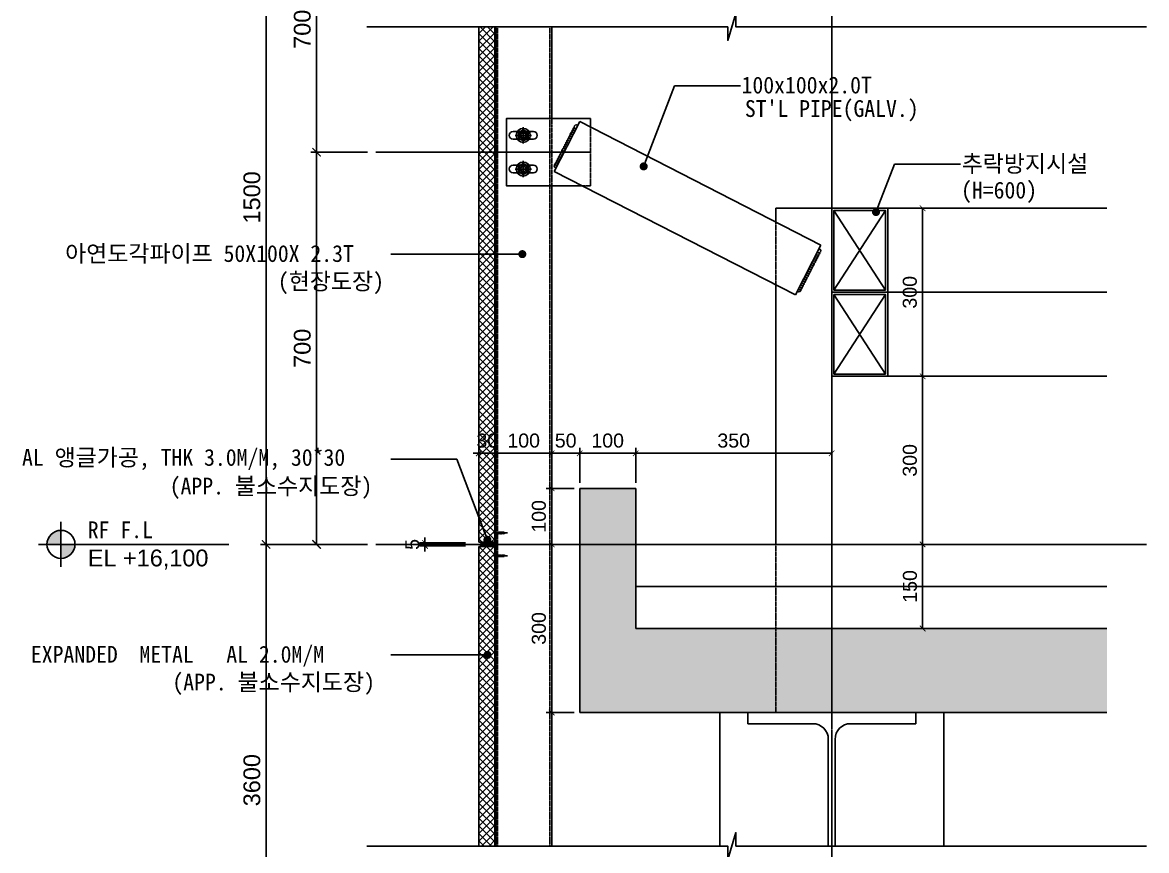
# Model space of a CAD drawing. Header units: millimetres. Extents: x 1664 to 41320, y 4122 to 31095.
# Drawn here: x 31284 to 41320, y 19949 to 27339 of the extents above; entities that cross this region are included whole.
import ezdxf
from ezdxf import colors
from ezdxf.entities.mleader import LeaderData, LeaderLine
from ezdxf.enums import TextEntityAlignment as Align
from ezdxf.math import Vec2, Vec3

# ---------------------------------------------------------------- set-up
doc = ezdxf.new("R2010")
doc.units = ezdxf.units.MM
for name, pattern in [('CENTER', [7, 4, -1, 1, -1]), ('CONTINOUS', [0]), ('HID', [2.3, 1.5, -0.8]), ('HIDDEN', [0.375, 0.25, -0.125]), ('JIS_08_25', [28, 25, -1.125, 0.75, -1.125])]:
    doc.linetypes.add(name, pattern=pattern)
doc.layers.get('DEFPOINTS').update_dxf_attribs({"color": 150})
for name, color, linetype in [('252', 252, 'Continuous'), ('ACCY', 4, 'Continuous'), ('Bolt', 1, 'Continuous'), ('CENTER-1', 1, 'CENTER'), ('CON', 2, 'Continuous'), ('CTR', 1, 'JIS_08_25'), ('DIM', 7, 'Continuous'), ('do1', 7, 'CONTINOUS'), ('ELE-5', 5, 'Continuous'), ('ELE-8', 8, 'Continuous'), ('FIN-6', 6, 'Continuous'), ('SCREW', 6, 'Continuous'), ('SEC-6', 6, 'Continuous'), ('SEC-무근', 7, 'Continuous'), ('STL', 4, 'Continuous'), ('TAG', 6, 'Continuous'), ('TAG-LEADER', 6, 'Continuous'), ('TAR-LEVEL', 6, 'Continuous'), ('TXT', 3, 'Continuous'), ('WIRE', 9, 'WIRE')]:
    doc.layers.add(name, color=color, linetype=linetype)
doc.styles.add('ARIAL', font='arial.ttf')
doc.styles.get("Standard").update_dxf_attribs({"font": 'arial.ttf'})
doc.styles.add('돋움', font='')
doc.styles.get('돋움').set_extended_font_data('DotumChe')
doc.linetypes.add('WIRE', pattern='A,4,-1.8,["x",Standard,S=0.8,R=0,X=-0.8,Y=-0.265],-0.83', length=6.63)
doc.dimstyles.new('DIM-1-50', dxfattribs={"dimscale": 50, "dimtxt": 3, "dimasz": 1.5, "dimexe": 1, "dimexo": 1.5, "dimgap": 1, "dimtad": 1, "dimdec": 3, "dimdsep": 46, "dimtxsty": 'ARIAL', "dimblk1": 'ARCHTICK', "dimblk2": 'ARCHTICK', "dimsah": 1, "dimcen": 0, "dimclrd": 256, "dimclre": 256, "dimclrt": 3, "dimazin": 2, "dimtfac": 1, "dimtdec": 3, "dimtix": 1, "dimtmove": 2, "dimatfit": 3, "dimldrblk": 'ARCHTICK', "dimfxl": 1, "dimtolj": 1, "dimtzin": 0, "dimarcsym": 0})
doc.dimstyles.new('DIM-1s-50', dxfattribs={"dimscale": 50, "dimtxt": 2.5, "dimasz": 1, "dimexe": 1, "dimexo": 1, "dimgap": 1, "dimtad": 1, "dimdec": 0, "dimdsep": 46, "dimtxsty": 'ARIAL', "dimblk1": 'ARCHTICK', "dimblk2": 'ARCHTICK', "dimsah": 1, "dimcen": 0, "dimclrd": 256, "dimclre": 256, "dimclrt": 3, "dimazin": 2, "dimtfac": 1, "dimtdec": 0, "dimtix": 1, "dimtmove": 2, "dimatfit": 3, "dimldrblk": 'ARCHTICK', "dimfxl": 1, "dimtolj": 1, "dimtzin": 0, "dimarcsym": 0})
pattern_1 = [(45, (-225392.713, -80219.374), (-33.6759605, 33.6759605), []), (135, (-225392.713, -80219.374), (-33.6759605, -33.6759605), [])]

# ---------------------------------------------------------------- blocks, each defined once
blk = doc.blocks.new('_Dot')
at = {"color": 0, "linetype": 'ByBlock', "lineweight": -2}
blk.add_line((-0.5, 0), (-1, 0), dxfattribs=at)
at = {"color": 0, "linetype": 'ByBlock', "const_width": 0.5}
blk.add_lwpolyline([(-0.25, 0, 1), (0.25, 0, 1)], format="xyb", close=True, dxfattribs=at)
blk = doc.blocks.new('M10-BOLT')
at = {"layer": 'Bolt', "linetype": 'CENTER', "ltscale": 8}
blk.add_line((-205084.7, 13935.8), (-205055.5, 13935.8), dxfattribs=at)
at = {"layer": 'Bolt', "elevation": 0}
blk.add_lwpolyline([(-205075.3, 13927.3), (-205079.9, 13935.8), (-205075.3, 13944.3), (-205064.9, 13944.3), (-205060.3, 13935.8), (-205064.9, 13927.3)], close=True, dxfattribs=at)
at = {"layer": 'Bolt', "color": 0}
blk.add_circle((-205070.1, 13935.8), 12.5, dxfattribs=at)
at = {"layer": 'Bolt'}
for centre, radius in [((-205070.1, 13935.8, 0), 8.5), ((-205070.1, 13935.8), 5)]:
    blk.add_circle(centre, radius, dxfattribs=at)
at = {"layer": 'Bolt', "linetype": 'HIDDEN'}
blk.add_circle((-205070.1, 13935.8), 4.4, dxfattribs=at)
at = {"layer": 'CENTER-1', "linetype": 'CENTER', "ltscale": 8}
blk.add_line((-205070.1, 13950.5), (-205070.1, 13921.2), dxfattribs=at)
blk = doc.blocks.new('_ArchTick')
at = {"color": 0, "linetype": 'ByBlock', "const_width": 0.15}
blk.add_lwpolyline([(-0.5, -0.5), (0.5, 0.5)], dxfattribs=at)
blk = doc.blocks.new('*D186')
at = {"layer": 'DEFPOINTS', "color": 0, "transparency": 16777216}
for p in [(35289, 22694), (34878, 22669), (35289, 22669)]:
    blk.add_point(p, dxfattribs=at)
at = {"layer": 'DIM', "lineweight": -2, "transparency": 16777216}
for p, q in [((35239, 22694), (34828, 22694)), ((34878, 22694), (34878, 22744)), ((34878, 22694), (34878, 22669)), ((35239, 22669), (34828, 22669)), ((34878, 22669), (34878, 22619))]:
    blk.add_line(p, q, dxfattribs=at)
at = {"layer": 'DIM', "lineweight": -2, "transparency": 16777216, "xscale": 50, "yscale": 50, "zscale": 50}
for p, rotation in [((34878, 22694), 270), ((34878, 22669), 90)]:
    blk.add_blockref('_ArchTick', p, dxfattribs=dict(at, rotation=rotation))
at = {"layer": 'DIM', "color": 3, "transparency": 16777216, "insert": (34765, 22681), "char_height": 125, "attachment_point": 5, "rotation": 90, "style": 'ARIAL'}
blk.add_mtext('\\A1;5', dxfattribs=at)
blk = doc.blocks.new('*D187')
at = {"layer": 'DEFPOINTS', "color": 0, "transparency": 16777216}
for p in [(35359, 23494), (35359, 23181), (35509, 23181)]:
    blk.add_point(p, dxfattribs=at)
at = {"layer": 'DIM', "lineweight": -2, "transparency": 16777216}
for p, q in [((35359, 23494), (35309, 23494)), ((35359, 23231), (35359, 23544)), ((35509, 23494), (35359, 23494)), ((35509, 23231), (35509, 23544)), ((35509, 23494), (35559, 23494))]:
    blk.add_line(p, q, dxfattribs=at)
at = {"layer": 'DIM', "lineweight": -2, "transparency": 16777216, "xscale": 50, "yscale": 50, "zscale": 50}
blk.add_blockref('_ArchTick', (35359, 23494), dxfattribs=at)
at = {"layer": 'DIM', "lineweight": -2, "transparency": 16777216, "xscale": 50, "yscale": 50, "zscale": 50, "rotation": 180}
blk.add_blockref('_ArchTick', (35509, 23494), dxfattribs=at)
at = {"layer": 'DIM', "color": 3, "transparency": 16777216, "insert": (35434, 23607), "char_height": 125, "attachment_point": 5, "style": 'ARIAL'}
blk.add_mtext('\\A1;30', dxfattribs=at)
blk = doc.blocks.new('*D188')
at = {"layer": 'DEFPOINTS', "color": 0, "transparency": 16777216}
for p in [(36009, 23494), (36009, 23181), (36259, 23181)]:
    blk.add_point(p, dxfattribs=at)
at = {"layer": 'DIM', "lineweight": -2, "transparency": 16777216}
for p, q in [((36009, 23494), (35959, 23494)), ((36009, 23231), (36009, 23544)), ((36259, 23494), (36009, 23494)), ((36259, 23231), (36259, 23544)), ((36259, 23494), (36309, 23494))]:
    blk.add_line(p, q, dxfattribs=at)
at = {"layer": 'DIM', "lineweight": -2, "transparency": 16777216, "xscale": 50, "yscale": 50, "zscale": 50}
blk.add_blockref('_ArchTick', (36009, 23494), dxfattribs=at)
at = {"layer": 'DIM', "lineweight": -2, "transparency": 16777216, "xscale": 50, "yscale": 50, "zscale": 50, "rotation": 180}
blk.add_blockref('_ArchTick', (36259, 23494), dxfattribs=at)
at = {"layer": 'DIM', "color": 3, "transparency": 16777216, "insert": (36134, 23607), "char_height": 125, "attachment_point": 5, "style": 'ARIAL'}
blk.add_mtext('\\A1;50', dxfattribs=at)
blk = doc.blocks.new('*D189')
at = {"layer": 'DEFPOINTS', "color": 0, "transparency": 16777216}
for p in [(36259, 23494), (36259, 23181), (36759, 23181)]:
    blk.add_point(p, dxfattribs=at)
at = {"layer": 'DIM', "lineweight": -2, "transparency": 16777216}
for p, q in [((36259, 23231), (36259, 23544)), ((36759, 23494), (36259, 23494)), ((36759, 23231), (36759, 23544))]:
    blk.add_line(p, q, dxfattribs=at)
at = {"layer": 'DIM', "lineweight": -2, "transparency": 16777216, "xscale": 50, "yscale": 50, "zscale": 50, "rotation": 180}
blk.add_blockref('_ArchTick', (36259, 23494), dxfattribs=at)
at = {"layer": 'DIM', "lineweight": -2, "transparency": 16777216, "xscale": 50, "yscale": 50, "zscale": 50}
blk.add_blockref('_ArchTick', (36759, 23494), dxfattribs=at)
at = {"layer": 'DIM', "color": 3, "transparency": 16777216, "insert": (36509, 23607), "char_height": 125, "attachment_point": 5, "style": 'ARIAL'}
blk.add_mtext('\\A1;100', dxfattribs=at)
blk = doc.blocks.new('*D190')
at = {"layer": 'DEFPOINTS', "color": 0, "transparency": 16777216}
for p in [(36009, 23181), (36259, 23181), (36259, 22681)]:
    blk.add_point(p, dxfattribs=at)
at = {"layer": 'DIM', "lineweight": -2, "transparency": 16777216}
for p, q in [((36209, 23181), (35959, 23181)), ((36009, 22681), (36009, 23181)), ((36209, 22681), (35959, 22681))]:
    blk.add_line(p, q, dxfattribs=at)
at = {"layer": 'DIM', "lineweight": -2, "transparency": 16777216, "xscale": 50, "yscale": 50, "zscale": 50}
for p, rotation in [((36009, 23181), 90), ((36009, 22681), 270)]:
    blk.add_blockref('_ArchTick', p, dxfattribs=dict(at, rotation=rotation))
at = {"layer": 'DIM', "color": 3, "transparency": 16777216, "insert": (35895, 22931), "char_height": 125, "attachment_point": 5, "rotation": 90, "style": 'ARIAL'}
blk.add_mtext('\\A1;100', dxfattribs=at)
blk = doc.blocks.new('*D191')
at = {"layer": 'DEFPOINTS', "color": 0, "transparency": 16777216}
for p in [(36009, 22681), (36259, 22681), (36259, 21181)]:
    blk.add_point(p, dxfattribs=at)
at = {"layer": 'DIM', "lineweight": -2, "transparency": 16777216}
for p, q in [((36209, 22681), (35959, 22681)), ((36009, 21181), (36009, 22681)), ((36209, 21181), (35959, 21181))]:
    blk.add_line(p, q, dxfattribs=at)
at = {"layer": 'DIM', "lineweight": -2, "transparency": 16777216, "xscale": 50, "yscale": 50, "zscale": 50}
for p, rotation in [((36009, 22681), 90), ((36009, 21181), 270)]:
    blk.add_blockref('_ArchTick', p, dxfattribs=dict(at, rotation=rotation))
at = {"layer": 'DIM', "color": 3, "transparency": 16777216, "insert": (35895, 21931), "char_height": 125, "attachment_point": 5, "rotation": 90, "style": 'ARIAL'}
blk.add_mtext('\\A1;300', dxfattribs=at)
blk = doc.blocks.new('*D192')
at = {"layer": 'DEFPOINTS', "color": 0, "transparency": 16777216}
for p in [(35509, 23494), (35509, 23181), (36009, 23181)]:
    blk.add_point(p, dxfattribs=at)
at = {"layer": 'DIM', "lineweight": -2, "transparency": 16777216}
for p, q in [((35509, 23231), (35509, 23544)), ((36009, 23494), (35509, 23494)), ((36009, 23231), (36009, 23544))]:
    blk.add_line(p, q, dxfattribs=at)
at = {"layer": 'DIM', "lineweight": -2, "transparency": 16777216, "xscale": 50, "yscale": 50, "zscale": 50, "rotation": 180}
blk.add_blockref('_ArchTick', (35509, 23494), dxfattribs=at)
at = {"layer": 'DIM', "lineweight": -2, "transparency": 16777216, "xscale": 50, "yscale": 50, "zscale": 50}
blk.add_blockref('_ArchTick', (36009, 23494), dxfattribs=at)
at = {"layer": 'DIM', "color": 3, "transparency": 16777216, "insert": (35759, 23607), "char_height": 125, "attachment_point": 5, "style": 'ARIAL'}
blk.add_mtext('\\A1;100', dxfattribs=at)
blk = doc.blocks.new('*D193')
at = {"layer": 'DEFPOINTS', "color": 0, "transparency": 16777216}
for p in [(36759, 23494), (36759, 23181), (38509, 23181)]:
    blk.add_point(p, dxfattribs=at)
at = {"layer": 'DIM', "lineweight": -2, "transparency": 16777216}
for p, q in [((36759, 23231), (36759, 23544)), ((38509, 23494), (36759, 23494)), ((38509, 23231), (38509, 23544))]:
    blk.add_line(p, q, dxfattribs=at)
at = {"layer": 'DIM', "lineweight": -2, "transparency": 16777216, "xscale": 50, "yscale": 50, "zscale": 50, "rotation": 180}
blk.add_blockref('_ArchTick', (36759, 23494), dxfattribs=at)
at = {"layer": 'DIM', "lineweight": -2, "transparency": 16777216, "xscale": 50, "yscale": 50, "zscale": 50}
blk.add_blockref('_ArchTick', (38509, 23494), dxfattribs=at)
at = {"layer": 'DIM', "color": 3, "transparency": 16777216, "insert": (37634, 23607), "char_height": 125, "attachment_point": 5, "style": 'ARIAL'}
blk.add_mtext('\\A1;350', dxfattribs=at)
blk = doc.blocks.new('*D194')
at = {"layer": 'DEFPOINTS', "color": 0, "transparency": 16777216}
for p in [(39009, 25681), (39321, 25681), (39009, 24181)]:
    blk.add_point(p, dxfattribs=at)
at = {"layer": 'DIM', "lineweight": -2, "transparency": 16777216}
for p, q in [((39059, 25681), (39371, 25681)), ((39321, 24181), (39321, 25681)), ((39059, 24181), (39371, 24181))]:
    blk.add_line(p, q, dxfattribs=at)
at = {"layer": 'DIM', "lineweight": -2, "transparency": 16777216, "xscale": 50, "yscale": 50, "zscale": 50}
for p, rotation in [((39321, 25681), 90), ((39321, 24181), 270)]:
    blk.add_blockref('_ArchTick', p, dxfattribs=dict(at, rotation=rotation))
at = {"layer": 'DIM', "color": 3, "transparency": 16777216, "insert": (39207, 24931), "char_height": 125, "attachment_point": 5, "rotation": 90, "style": 'ARIAL'}
blk.add_mtext('\\A1;300', dxfattribs=at)
blk = doc.blocks.new('*D195')
at = {"layer": 'DEFPOINTS', "color": 0, "transparency": 16777216}
for p in [(39009, 24181), (39321, 24181), (39009, 22681)]:
    blk.add_point(p, dxfattribs=at)
at = {"layer": 'DIM', "lineweight": -2, "transparency": 16777216}
for p, q in [((39059, 24181), (39371, 24181)), ((39321, 22681), (39321, 24181)), ((39059, 22681), (39371, 22681))]:
    blk.add_line(p, q, dxfattribs=at)
at = {"layer": 'DIM', "lineweight": -2, "transparency": 16777216, "xscale": 50, "yscale": 50, "zscale": 50}
for p, rotation in [((39321, 24181), 90), ((39321, 22681), 270)]:
    blk.add_blockref('_ArchTick', p, dxfattribs=dict(at, rotation=rotation))
at = {"layer": 'DIM', "color": 3, "transparency": 16777216, "insert": (39207, 23431), "char_height": 125, "attachment_point": 5, "rotation": 90, "style": 'ARIAL'}
blk.add_mtext('\\A1;300', dxfattribs=at)
blk = doc.blocks.new('*D196')
at = {"layer": 'DEFPOINTS', "color": 0, "transparency": 16777216}
for p in [(39009, 22681), (39321, 22681), (39009, 21931)]:
    blk.add_point(p, dxfattribs=at)
at = {"layer": 'DIM', "lineweight": -2, "transparency": 16777216}
for p, q in [((39059, 22681), (39371, 22681)), ((39321, 21931), (39321, 22681)), ((39059, 21931), (39371, 21931))]:
    blk.add_line(p, q, dxfattribs=at)
at = {"layer": 'DIM', "lineweight": -2, "transparency": 16777216, "xscale": 50, "yscale": 50, "zscale": 50}
for p, rotation in [((39321, 22681), 90), ((39321, 21931), 270)]:
    blk.add_blockref('_ArchTick', p, dxfattribs=dict(at, rotation=rotation))
at = {"layer": 'DIM', "color": 3, "transparency": 16777216, "insert": (39208, 22306), "char_height": 125, "attachment_point": 5, "rotation": 90, "style": 'ARIAL'}
blk.add_mtext('\\A1;150', dxfattribs=at)
blk = doc.blocks.new('*D199')
at = {"layer": 'DEFPOINTS', "color": 0, "transparency": 16777216}
for p in [(33460, 28875), (34439, 28875), (34439, 22681)]:
    blk.add_point(p, dxfattribs=at)
at = {"layer": 'DIM', "lineweight": -2, "transparency": 16777216}
for p, q in [((34364, 28875), (33410, 28875)), ((33460, 22681), (33460, 28875)), ((34364, 22681), (33410, 22681))]:
    blk.add_line(p, q, dxfattribs=at)
at = {"layer": 'DIM', "lineweight": -2, "transparency": 16777216, "xscale": 75, "yscale": 75, "zscale": 75}
for p, rotation in [((33460, 28875), 90), ((33460, 22681), 270)]:
    blk.add_blockref('_ArchTick', p, dxfattribs=dict(at, rotation=rotation))
at = {"layer": 'DIM', "color": 3, "transparency": 16777216, "insert": (33333, 25778), "char_height": 150, "attachment_point": 5, "rotation": 90, "style": 'ARIAL'}
blk.add_mtext('\\A1;1500', dxfattribs=at)
blk = doc.blocks.new('*D200')
at = {"layer": 'DEFPOINTS', "color": 0, "transparency": 16777216}
for p in [(33460, 22681), (34439, 22681), (34439, 18473)]:
    blk.add_point(p, dxfattribs=at)
at = {"layer": 'DIM', "lineweight": -2, "transparency": 16777216}
for p, q in [((34364, 22681), (33410, 22681)), ((33460, 18473), (33460, 22681)), ((34364, 18473), (33410, 18473))]:
    blk.add_line(p, q, dxfattribs=at)
at = {"layer": 'DIM', "lineweight": -2, "transparency": 16777216, "xscale": 75, "yscale": 75, "zscale": 75}
for p, rotation in [((33460, 22681), 90), ((33460, 18473), 270)]:
    blk.add_blockref('_ArchTick', p, dxfattribs=dict(at, rotation=rotation))
at = {"layer": 'DIM', "color": 3, "transparency": 16777216, "insert": (33333, 20577), "char_height": 150, "attachment_point": 5, "rotation": 90, "style": 'ARIAL'}
blk.add_mtext('\\A1;3600', dxfattribs=at)
blk = doc.blocks.new('FLAT HEAD SCREW')
at = {"layer": 'ACCY', "color": 1}
for p, q in [((-205269, 14090.9), (-205273, 14090.1)), ((-205272.5, 14090.4), (-205273, 14090.1)), ((-205272.5, 14089.8), (-205273, 14090.1)), ((-205272.5, 14091.4), (-205272.5, 14090.4)), ((-205269.6, 14091.2), (-205272.5, 14090.4)), ((-205269.6, 14090.6), (-205272.5, 14089.8)), ((-205269.6, 14091.4), (-205269.6, 14091.2)), ((-205269.6, 14091.2), (-205269, 14090.9)), ((-205269.6, 14090.6), (-205269, 14090.9)), ((-205269.6, 14090.6), (-205269.6, 14089.7)), ((-205269, 14089.3), (-205273, 14088.6)), ((-205272.5, 14088.9), (-205273, 14088.6)), ((-205272.5, 14088.2), (-205273, 14088.6)), ((-205269, 14087.8), (-205273, 14087)), ((-205272.5, 14087.3), (-205273, 14087)), ((-205272.5, 14086.7), (-205273, 14087)), ((-205269, 14086.2), (-205273, 14085.4)), ((-205272.5, 14085.7), (-205273, 14085.4)), ((-205272.5, 14085.1), (-205273, 14085.4)), ((-205269, 14084.6), (-205273, 14083.8)), ((-205272.5, 14084.1), (-205273, 14083.8)), ((-205272.5, 14083.5), (-205273, 14083.8)), ((-205269, 14083), (-205273, 14082.3)), ((-205272.5, 14082.6), (-205273, 14082.3)), ((-205272.5, 14081.9), (-205273, 14082.3)), ((-205269, 14081.5), (-205273, 14080.7)), ((-205272.5, 14081), (-205273, 14080.7)), ((-205272.5, 14080.4), (-205273, 14080.7)), ((-205269, 14079.9), (-205273, 14079.1)), ((-205272.5, 14079.4), (-205273, 14079.1)), ((-205272.4, 14078.8), (-205273, 14079.1)), ((-205272.5, 14089.8), (-205272.5, 14088.9)), ((-205269.6, 14089.7), (-205272.5, 14088.9)), ((-205269.6, 14089), (-205272.5, 14088.2)), ((-205272.5, 14088.2), (-205272.5, 14087.3)), ((-205269.6, 14088.1), (-205272.5, 14087.3)), ((-205269.6, 14087.5), (-205272.5, 14086.7)), ((-205272.5, 14085.7), (-205272.5, 14086.7)), ((-205269.6, 14086.5), (-205272.5, 14085.7)), ((-205269.6, 14085.9), (-205272.5, 14085.1)), ((-205272.5, 14084.1), (-205272.5, 14085.1)), ((-205269.6, 14084.9), (-205272.5, 14084.1)), ((-205269.6, 14084.3), (-205272.5, 14083.5)), ((-205272.5, 14082.6), (-205272.5, 14083.5)), ((-205269.6, 14083.4), (-205272.5, 14082.6)), ((-205272.5, 14081.9), (-205269.6, 14082.7)), ((-205272.5, 14081), (-205272.5, 14081.9)), ((-205269.6, 14081.8), (-205272.5, 14081)), ((-205269.6, 14081.2), (-205272.5, 14080.4)), ((-205272.5, 14079.4), (-205272.5, 14080.4)), ((-205269.6, 14080.2), (-205272.5, 14079.4)), ((-205269.4, 14078.2), (-205272.5, 14077.7)), ((-205272.1, 14077.9), (-205272.5, 14077.7)), ((-205271.9, 14077.5), (-205272.5, 14077.7)), ((-205272.4, 14078.8), (-205269.6, 14079.6)), ((-205272.1, 14077.9), (-205272.4, 14078.8)), ((-205269.8, 14078.5), (-205272.1, 14077.9)), ((-205271.9, 14077.5), (-205270, 14077.9)), ((-205271.3, 14075.6), (-205271.9, 14077.5)), ((-205270.4, 14076.8), (-205271, 14076.3)), ((-205270, 14076.5), (-205271, 14076.3)), ((-205271, 14076.3), (-205270.6, 14076.2)), ((-205270.8, 14075.6), (-205270.6, 14076.2)), ((-205270.6, 14076.2), (-205270, 14076.5)), ((-205270.4, 14076.8), (-205270, 14077.9)), ((-205270.4, 14076.8), (-205270, 14076.5)), ((-205270, 14077.9), (-205269.4, 14078.2)), ((-205269.8, 14078.5), (-205269.7, 14078.9)), ((-205269.8, 14078.5), (-205269.4, 14078.2)), ((-205269.6, 14089.7), (-205269, 14089.3)), ((-205269.6, 14089), (-205269, 14089.3)), ((-205269.6, 14089), (-205269.6, 14088.1)), ((-205269.6, 14088.1), (-205269, 14087.8)), ((-205269.6, 14087.5), (-205269, 14087.8)), ((-205269.6, 14086.5), (-205269.6, 14087.5)), ((-205269.6, 14086.5), (-205269, 14086.2)), ((-205269.6, 14085.9), (-205269, 14086.2)), ((-205269.6, 14084.9), (-205269.6, 14085.9)), ((-205269.6, 14084.9), (-205269, 14084.6)), ((-205269.6, 14084.3), (-205269, 14084.6)), ((-205269.6, 14083.4), (-205269.6, 14084.3)), ((-205269.6, 14083.4), (-205269, 14083)), ((-205269.6, 14082.7), (-205269, 14083)), ((-205269.6, 14081.8), (-205269.6, 14082.7)), ((-205269.6, 14081.8), (-205269, 14081.5)), ((-205269.6, 14081.2), (-205269, 14081.5)), ((-205269.6, 14080.2), (-205269.6, 14081.2)), ((-205269.6, 14080.2), (-205269, 14079.9)), ((-205269.6, 14079.6), (-205269, 14079.9)), ((-205269.6, 14079.4), (-205269.6, 14079.6))]:
    blk.add_line(p, q, dxfattribs=at)
at = {"layer": 'ACCY', "color": 1, "linetype": 'CENTER'}
blk.add_line((-205271, 14096.7), (-205271, 14071.8), dxfattribs=at)
at = {"layer": 'ACCY', "color": 1}
for centre, radius, start, end in [((-205271, 14075.6), 0.236, 202.5, 337.5), ((-205271, 14079.4), 1.42, 341.0776, 0)]:
    blk.add_arc(centre, radius, start, end, dxfattribs=at)
at = {"layer": 'SCREW', "color": 1}
for p, q in [((-205275.5, 14094.4), (-205266.5, 14094.4)), ((-205275.5, 14093.9), (-205275.5, 14094.4)), ((-205275.5, 14093.9), (-205266.5, 14093.9)), ((-205275.5, 14093.9), (-205272.5, 14091.4)), ((-205272.5, 14091.4), (-205269.6, 14091.4)), ((-205266.5, 14093.9), (-205269.6, 14091.4)), ((-205266.5, 14093.9), (-205266.5, 14094.4))]:
    blk.add_line(p, q, dxfattribs=at)
blk.add_lwpolyline([(-205273.7, 14094.4), (-205273.4, 14094.1), (-205273.1, 14094), (-205272.8, 14094), (-205272.6, 14094), (-205272.3, 14094.1), (-205272.1, 14094.2), (-205271.9, 14094.2), (-205271.7, 14094.2), (-205271.6, 14094.1), (-205271.5, 14094), (-205271.5, 14093.9), (-205271.5, 14093.7), (-205271.5, 14093.5), (-205271.6, 14093.3), (-205271.6, 14093.1), (-205271.5, 14092.9), (-205271.4, 14092.8), (-205271.3, 14092.7), (-205271.2, 14092.6), (-205271, 14092.6), (-205270.9, 14092.6), (-205270.8, 14092.7), (-205270.6, 14092.8), (-205270.6, 14092.9), (-205270.5, 14093.1), (-205270.5, 14093.3), (-205270.5, 14093.5), (-205270.5, 14093.7), (-205270.6, 14093.9), (-205270.5, 14094), (-205270.5, 14094.1), (-205270.4, 14094.2), (-205270.2, 14094.2), (-205270, 14094.2), (-205269.8, 14094.1), (-205269.5, 14094), (-205269.2, 14094), (-205269, 14094), (-205268.7, 14094.1), (-205268.4, 14094.4)], dxfattribs=at)
blk = doc.blocks.new('*D208')
at = {"layer": 'DEFPOINTS', "color": 0, "transparency": 16777216}
for p in [(34439, 26181), (33910, 22681), (34439, 22681)]:
    blk.add_point(p, dxfattribs=at)
at = {"layer": 'DIM', "lineweight": -2, "transparency": 16777216}
for p, q in [((34364, 26181), (33860, 26181)), ((33910, 26181), (33910, 22681)), ((34364, 22681), (33860, 22681))]:
    blk.add_line(p, q, dxfattribs=at)
at = {"layer": 'DIM', "lineweight": -2, "transparency": 16777216, "xscale": 75, "yscale": 75, "zscale": 75}
for p, rotation in [((33910, 26181), 90), ((33910, 22681), 270)]:
    blk.add_blockref('_ArchTick', p, dxfattribs=dict(at, rotation=rotation))
at = {"layer": 'DIM', "color": 3, "transparency": 16777216, "insert": (33783, 24431), "char_height": 150, "attachment_point": 5, "rotation": 90, "style": 'ARIAL'}
blk.add_mtext('\\A1;700', dxfattribs=at)
blk = doc.blocks.new('*D245')
at = {"layer": 'DEFPOINTS', "color": 0, "transparency": 16777216}
for p in [(34439, 28375), (33910, 26181), (34439, 26181)]:
    blk.add_point(p, dxfattribs=at)
at = {"layer": 'DIM', "lineweight": -2, "transparency": 16777216}
for p, q in [((34364, 28375), (33860, 28375)), ((33910, 28375), (33910, 26181)), ((34364, 26181), (33860, 26181))]:
    blk.add_line(p, q, dxfattribs=at)
at = {"layer": 'DIM', "lineweight": -2, "transparency": 16777216, "xscale": 75, "yscale": 75, "zscale": 75}
for p, rotation in [((33910, 28375), 90), ((33910, 26181), 270)]:
    blk.add_blockref('_ArchTick', p, dxfattribs=dict(at, rotation=rotation))
at = {"layer": 'DIM', "color": 3, "transparency": 16777216, "insert": (33783, 27278), "char_height": 150, "attachment_point": 5, "rotation": 90, "style": 'ARIAL'}
blk.add_mtext('\\A1;700', dxfattribs=at)
blk = doc.blocks.new('level-p&e')
at = {"layer": 'TAR-LEVEL', "ltscale": 0.2}
h = blk.add_hatch(color=256, dxfattribs=at)
h.paths.add_polyline_path([(0, 2.5, 0.414214), (-2.5, 0), (0, 0)])
h.paths.add_polyline_path([(2.5, 0), (0, 0), (0, -2.5, 0.414214)])
at = {"layer": 'TAR-LEVEL'}
for p, q in [((0, 4), (0, -4)), ((-4, 0), (30, 0))]:
    blk.add_line(p, q, dxfattribs=at)
at = {"layer": 'TAR-LEVEL', "ltscale": 0.2}
blk.add_circle((0, 0), 2.5, dxfattribs=at)
at = {"layer": 'TAR-LEVEL', "color": 3, "style": 'ARIAL'}
for tag, p in [('1층바닥마감', (4.78, 1.11)), ('EL±0', (4.78, -3.93))]:
    blk.add_attdef(tag, p, '', height=3, dxfattribs=at)

msp = doc.modelspace()

# ---------------------------------------------------------------- hatches: boundary and pattern name
at = {"layer": '252'}
h = msp.add_hatch(color=256, dxfattribs=at)
h.dxf.hatch_style = 1
h.paths.add_polyline_path([(36759.0475, 23181.2242), (36759.0475, 21931.2242), (40966.7933, 21931.2242), (40966.7933, 21181.2242), (36259.0475, 21181.2242), (36259.0475, 23181.2242)])
at = {"layer": 'FIN-6'}
h = msp.add_hatch(dxfattribs=at)
h.set_pattern_fill('ANSI37', color=1, scale=15)
h.set_pattern_definition(pattern_1)
h.paths.add_polyline_path([(35359.0475, 27498.6552), (35501.5475, 27498.6552), (35501.5475, 28359.6074), (35359.0475, 28359.6074)])
h.paths.add_polyline_path([(35501.5475, 27298.6552), (35359.0475, 27298.6552), (35359.0475, 22701.2242), (35501.5475, 22701.2242)])
h = msp.add_hatch(dxfattribs=at)
h.set_pattern_fill('ANSI37', color=1, scale=15)
h.set_pattern_definition(pattern_1)
h.paths.add_polyline_path([(35359.0475, 19989.2981), (35501.5475, 19989.2981), (35501.5475, 22661.2242), (35359.0475, 22661.2242)])

# ---------------------------------------------------------------- linework, layer by layer
at = {"color": 3}
for p, q in [((38339.0475, 21081.2242), (37759.0475, 21081.2242)), ((38679.0475, 21081.2242), (39259.0475, 21081.2242)), ((38479.0475, 20941.2242), (38479.0475, 19989.2981)), ((38539.0475, 20941.2242), (38539.0475, 19989.2981))]:
    msp.add_line(p, q, dxfattribs=at)
msp.add_lwpolyline([(39259.0475, 21081.2242), (39259.0475, 21181.2242), (37759.0475, 21181.2242), (37759.0475, 21081.2242)], dxfattribs=at)
at = {"color": 1}
for centre, start, end in [((36218.4704, 26388.4465), 119.25019397, 263.32072615), ((36227.7902, 26406.683), 42.54060148, 263.32072615), ((36162.5519, 26279.0277), 119.25019397, 263.32072615), ((36171.8716, 26297.2642), 119.25019397, 263.32072615), ((36181.1914, 26315.5006), 119.25019397, 263.32072615), ((36190.5111, 26333.7371), 119.25019397, 263.32072615), ((36199.8309, 26351.9736), 119.25019397, 263.32072615), ((36209.1507, 26370.21), 119.25019397, 263.32072615), ((36115.953, 26187.8453), 119.25019397, 263.32072615), ((36125.2728, 26206.0818), 119.25019397, 263.32072615), ((36134.5926, 26224.3183), 119.25019397, 263.32072615), ((36143.9123, 26242.5547), 119.25019397, 263.32072615), ((36153.2321, 26260.7912), 119.25019397, 263.32072615), ((36060.0345, 26078.4265), 119.25019397, 263.32072615), ((36069.3542, 26096.663), 119.25019397, 263.32072615), ((36078.674, 26114.8994), 119.25019397, 263.32072615), ((36087.9938, 26133.1359), 119.25019397, 263.32072615), ((36097.3135, 26151.3724), 119.25019397, 263.32072615), ((36106.6333, 26169.6089), 119.25019397, 263.32072615), ((36050.7147, 26060.19), 119.25019397, 263.32072615), ((38393.5799, 25299.9637), 222.54060148, 83.32072615), ((38337.6614, 25190.5449), 222.54060148, 6.61113367), ((38346.9811, 25208.7813), 222.54060148, 6.61113367), ((38356.3009, 25227.0178), 222.54060148, 6.61113367), ((38365.6207, 25245.2543), 222.54060148, 6.61113367), ((38374.9404, 25263.4908), 222.54060148, 6.61113367), ((38384.2602, 25281.7272), 222.54060148, 6.61113367), ((38291.0626, 25099.3625), 222.54060148, 6.61113367), ((38300.3823, 25117.599), 222.54060148, 6.61113367), ((38309.7021, 25135.8355), 222.54060148, 6.61113367), ((38319.0219, 25154.0719), 222.54060148, 6.61113367), ((38328.3416, 25172.3084), 222.54060148, 6.61113367), ((38235.144, 24989.9437), 222.54060148, 6.61113367), ((38244.4638, 25008.1802), 222.54060148, 6.61113367), ((38253.7835, 25026.4166), 222.54060148, 6.61113367), ((38263.1033, 25044.6531), 222.54060148, 6.61113367), ((38272.423, 25062.8896), 222.54060148, 6.61113367), ((38281.7428, 25081.126), 222.54060148, 6.61113367), ((38216.5045, 24953.4707), 222.54060148, 6.61113367), ((38225.8242, 24971.7072), 222.54060148, 6.61113367)]:
    msp.add_arc(centre, 18.465, start, end, dxfattribs=at)
at = {"color": 3}
for centre, start, end in [((38339.0486, 20941.2253), 0, 90), ((38679.0465, 20941.2253), 90, 180)]:
    msp.add_arc(centre, 140, start, end, dxfattribs=at)
at = {"layer": 'CON'}
for p, q in [((36259.0475, 21181.2241), (36259.0475, 23181.2242)), ((36259.0475, 23181.2242), (36759.0475, 23181.2242)), ((36759.0475, 23181.2242), (36759.0475, 21931.2242)), ((36759.0475, 21931.2242), (40966.7933, 21931.2242)), ((36259.0475, 21181.2242), (40966.7933, 21181.2242))]:
    msp.add_line(p, q, dxfattribs=at)
at = {"layer": 'CTR'}
for p, q in [((38509.0475, 5907.7159), (38509.0475, 29104.353)), ((34439.4426, 26181.2242), (36355.4577, 26181.2242)), ((34439.4426, 22681.2242), (41319.9329, 22681.2242))]:
    msp.add_line(p, q, dxfattribs=at)
at = {"layer": 'do1'}
for p, q in [((35501.5475, 22822.2242), (35501.5475, 22785.2242)), ((35501.5475, 22785.2242), (35503.0475, 22783.7242)), ((35507.5475, 22823.7242), (35503.0475, 22823.7242)), ((35509.0475, 22712.2242), (35509.0475, 22822.2242)), ((35509.0475, 22650.2242), (35509.0475, 22540.2242)), ((35501.5475, 22577.2242), (35503.0475, 22578.7242)), ((35501.5475, 22540.2242), (35501.5475, 22577.2242)), ((35507.5475, 22538.7242), (35503.0475, 22538.7242))]:
    msp.add_line(p, q, dxfattribs=at)
for points in [[(35503.0475, 22788.7242), (35501.5475, 22787.2242), (35501.5475, 22702.7242, -0.4142135624), (35500.0475, 22701.2242), (35379.0475, 22701.2242, 0.4142135624), (35374.0475, 22696.2242), (35374.0475, 22693.7242), (35507.5475, 22693.7242, 0.4142135628), (35509.0475, 22695.2242), (35509.0475, 22717.2242, 0)], [(35503.0475, 22573.7242), (35501.5475, 22575.2242), (35501.5475, 22659.7242, 0.4142135624), (35500.0475, 22661.2242), (35379.0475, 22661.2242, -0.4142135624), (35374.0475, 22666.2242), (35374.0475, 22668.7242), (35507.5475, 22668.7242, -0.4142135628), (35509.0475, 22667.2242), (35509.0475, 22645.2242, 0)]]:
    msp.add_lwpolyline(points, format="xyb", dxfattribs=at)
for centre, start, end in [((35503.0475, 22822.2242), 90.00000004, 180.00000002), ((35507.5475, 22822.2242), 0.00000002, 90.00000004), ((35503.0475, 22540.2242), 179.99999998, 269.99999996), ((35507.5475, 22540.2242), 269.99999996, 359.99999998)]:
    msp.add_arc(centre, 1.5, start, end, dxfattribs=at)
at = {"layer": 'ELE-5'}
for p, q in [((35509.0475, 27298.6552), (35509.0475, 19989.2981)), ((36009.0475, 27298.6552), (36009.0475, 26481.2242)), ((36031.8109, 26009.0628), (36259.0475, 26453.7087)), ((38413.3358, 25352.7582), (36259.0475, 26453.7087)), ((38186.0992, 24908.1122), (36031.8109, 26009.0628)), ((36009.0475, 25881.2242), (36009.0475, 19989.2981)), ((38186.0992, 24908.1122), (38413.3358, 25352.7582))]:
    msp.add_line(p, q, dxfattribs=at)
at = {"layer": 'ELE-5', "linetype": 'HID'}
for p, q in [((35524.0475, 27298.6552), (35524.0475, 19989.2981)), ((35994.0475, 27298.6552), (35994.0475, 19989.2981)), ((36009.0475, 26481.2242), (36009.0475, 25881.2242))]:
    msp.add_line(p, q, dxfattribs=at)
at = {"layer": 'ELE-5'}
for points in [[(36355.4577, 26481.2242), (35605.4577, 26481.2242), (35605.4577, 25881.2242), (36281.9595, 25881.2242)], [(36355.4577, 26404.4382), (36355.4577, 26481.2242)]]:
    msp.add_lwpolyline(points, dxfattribs=at)
at = {"layer": 'ELE-5', "linetype": 'HID'}
msp.add_lwpolyline([(36281.9595, 25881.2242), (36355.4577, 25881.2242), (36355.4577, 26404.4382)], dxfattribs=at)
at = {"layer": 'ELE-5'}
for points in [[(35665.4571, 26366.2245, 1), (35665.4571, 26296.2245, -1), (35665.4571, 26366.2245), (35845.4571, 26366.2245, -1), (35845.4571, 26296.2245), (35665.4571, 26296.2245)], [(35665.4571, 25996.1919, -1), (35665.4571, 26066.1919, 1), (35665.4571, 25996.1919), (35845.4571, 25996.1919, 1), (35845.4571, 26066.1919), (35665.4571, 26066.1919)]]:
    msp.add_lwpolyline(points, format="xyb", dxfattribs=at)
for centre in [(35755.4571, 26331.2242), (35755.4571, 26031.1921)]:
    msp.add_circle(centre, 30, dxfattribs=at)
at = {"layer": 'ELE-8'}
for p, q in [((39009.0475, 25681.2241), (40966.7933, 25681.2241)), ((39009.0475, 24931.2241), (40966.7933, 24931.2241)), ((39009.0475, 24181.2241), (40966.7933, 24181.2241)), ((37509.0475, 19989.2981), (37509.0475, 21181.2242)), ((39509.0475, 19989.2981), (39509.0475, 21181.2242))]:
    msp.add_line(p, q, dxfattribs=at)
at = {"layer": 'FIN-6', "color": 4}
for points in [[(35359.0475, 27298.6552), (35359.0475, 22701.2242), (35501.5475, 22701.2242), (35501.5475, 27298.6552)], [(35359.0475, 19989.2981), (35359.0475, 22661.2242), (35501.5475, 22661.2242), (35501.5475, 19989.2981)]]:
    msp.add_lwpolyline(points, dxfattribs=at)
at = {"layer": 'SEC-6'}
for p, q in [((38009.0475, 25559.37), (38009.0475, 25681.2241)), ((38509.0475, 25681.2241), (38009.0475, 25681.2241)), ((38509.0475, 22681.2241), (38509.0475, 25681.2241)), ((38009.0475, 22681.2241), (38009.0475, 24998.5946))]:
    msp.add_line(p, q, dxfattribs=at)
at = {"layer": 'SEC-6', "linetype": 'HID'}
for p, q in [((38009.0475, 24998.5946), (38009.0475, 25559.37)), ((38009.0475, 22681.2241), (38009.0475, 21181.2242)), ((38509.0475, 22681.2241), (38509.0475, 21181.2242))]:
    msp.add_line(p, q, dxfattribs=at)
at = {"layer": 'SEC-무근'}
msp.add_line((36759.0475, 22681.2242), (40966.7933, 22681.2242), dxfattribs=at)
at = {"layer": 'STL', "color": 1}
for p, q in [((38529.0475, 24951.2241), (38989.0475, 25661.2241)), ((38989.0475, 24951.2241), (38529.0475, 25661.2241)), ((38529.0475, 24911.2241), (38989.0475, 24201.2241)), ((38529.0475, 24201.2241), (38989.0475, 24911.2241))]:
    msp.add_line(p, q, dxfattribs=at)
at = {"layer": 'STL'}
for points in [[(38509.0475, 24931.2241), (39009.0475, 24931.2241), (39009.0475, 25681.2241), (38509.0475, 25681.2241)], [(38529.0475, 24951.2241), (38989.0475, 24951.2241), (38989.0475, 25661.2241), (38529.0475, 25661.2241)], [(38509.0475, 24931.2241), (39009.0475, 24931.2241), (39009.0475, 24181.2241), (38509.0475, 24181.2241)], [(38529.0475, 24911.2241), (38989.0475, 24911.2241), (38989.0475, 24201.2241), (38529.0475, 24201.2241)]]:
    msp.add_lwpolyline(points, close=True, dxfattribs=at)
at = {"layer": 'TAG'}
for points in [[(34359.0475, 27298.6552), (37581.5689, 27298.6552), (37581.5689, 27178.6552), (37653.5689, 27418.6552), (37653.5689, 27298.6552), (41319.9329, 27298.6552)], [(34359.0475, 19989.2981), (37581.5689, 19989.2981), (37581.5689, 19869.2981), (37653.5689, 20109.2981), (37653.5689, 19989.2981), (41319.9329, 19989.2981)]]:
    msp.add_lwpolyline(points, dxfattribs=at)
at = {"layer": 'WIRE'}
msp.add_line((40966.7933, 22306.224), (36759.0475, 22306.224), dxfattribs=at)

# ---------------------------------------------------------------- block references
at = {"yscale": 5, "zscale": 5}
for p, xscale, rotation in [((105973.5981, -1003571.1468), -5, 90), ((105973.5981, 1048934.2505), 5, 90.00000000000001)]:
    msp.add_blockref('FLAT HEAD SCREW', p, dxfattribs=dict(at, xscale=xscale, rotation=rotation))
at = {"layer": 'ELE-5', "yscale": 5, "zscale": 5, "rotation": 270}
for p, xscale in [((-33923.7515, -999019.2236), 5), ((-33923.7515, 1051381.6399), -5)]:
    msp.add_blockref('M10-BOLT', p, dxfattribs=dict(at, xscale=xscale))
at = {"layer": 'TAR-LEVEL'}
ref = msp.add_blockref('level-p&e', (31628.1201, 22681.2242), dxfattribs=dict(at, xscale=49.99999999999981, yscale=49.99999999999981, zscale=49.99999999999981))
ref.add_attrib('EL±0', 'EL +16,100', (31867.0242, 22484.8216), dxfattribs={"color": 3, "height": 150, "style": 'ARIAL'})
ref.add_attrib('1층바닥마감', 'RF F.L', (31867.0242, 22736.4937), dxfattribs={"color": 3, "height": 150, "style": '돋움'})

# ---------------------------------------------------------------- texts
at = {"layer": 'TXT', "style": '돋움'}
for s, p in [('100x100x2.0T', (37704.3773, 26705.4695)), ("ST'L PIPE(GALV.)", (37733.9804, 26495.7458)), ('추락방지시설', (39669.7921, 26003.8187))]:
    msp.add_text(s, height=150, dxfattribs=at).set_placement(p)
for s, p in [('(H=600)', (39664.1151, 25842.787)), ('아연도각파이프 50X100X 2.3T', (31664.9649, 25276.9548)), ('(현장도장)', (33564.7381, 25029.1351)), ('AL 앵글가공, THK 3.0M/M, 30*30', (31280.2181, 23457.5984)), ('(APP. 불소수지도장)', (32598.7659, 23201.9632)), ('EXPANDED  METAL   AL 2.0M/M', (31359.4087, 21700.5606)), ('(APP. 불소수지도장)', (32622.6069, 21452.7409))]:
    msp.add_text(s, height=150, dxfattribs=at).set_placement(p, align=Align.MIDDLE_LEFT)

# ---------------------------------------------------------------- dimensions: what is measured, and where the dimension line sits
at = {"layer": 'DIM'}
for base, p1, p2, angle, text, picture, middle in [((33459.8078, 28874.6074), (34439.4426, 22681.2242), (34439.4426, 28874.6074), 90, '1500', '*D199', (33333.2218, 25777.9158)), ((33909.8078, 26181.2242), (34439.4426, 28374.6074), (34439.4426, 26181.2242), 270, '700', '*D245', (33783.2218, 27277.9158)), ((33459.8078, 22681.2242), (34439.4426, 18472.6711), (34439.4426, 22681.2242), 90, '3600', '*D200', (33333.1707, 20576.9476))]:
    dim = msp.add_linear_dim(base=base, p1=p1, p2=p2, angle=angle, text=text, dimstyle='DIM-1-50', override={"dimlfac": 0.2}, dxfattribs=at)
    dim.commit()
    dim.dimension.update_dxf_attribs({"geometry": picture, "text_midpoint": middle})
for base, p1, p2, angle, dimstyle, picture, middle in [((33909.8078, 22681.2242), (34439.4426, 26181.2242), (34439.4426, 22681.2242), 270, 'DIM-1-50', '*D208', (33783.2218, 24431.2242)), ((39321.3255, 25681.2241), (39009.0475, 24181.2241), (39009.0475, 25681.2241), 90, 'DIM-1s-50', '*D194', (39207.4612, 24931.2241)), ((39321.3255, 24181.2241), (39009.0475, 22681.2241), (39009.0475, 24181.2241), 90, 'DIM-1s-50', '*D195', (39207.4612, 23431.2241)), ((35359.0475, 23493.5021), (35509.0475, 23181.2242), (35359.0475, 23181.2242), 180, 'DIM-1s-50', '*D187', (35434.0475, 23607.3664)), ((35509.0475, 23493.5021), (36009.0475, 23181.2242), (35509.0475, 23181.2242), 180, 'DIM-1s-50', '*D192', (35759.0475, 23607.3237)), ((36009.0475, 23493.5021), (36259.0475, 23181.2242), (36009.0475, 23181.2242), 180, 'DIM-1s-50', '*D188', (36134.0475, 23607.3237)), ((36259.0475, 23493.5021), (36759.0475, 23181.2242), (36259.0475, 23181.2242), 180, 'DIM-1s-50', '*D189', (36509.0475, 23607.3237)), ((36759.0475, 23493.5021), (38509.0475, 23181.2242), (36759.0475, 23181.2242), 180, 'DIM-1s-50', '*D193', (37634.0475, 23607.3664)), ((36009.0475, 23181.2242), (36259.0475, 22681.2243), (36259.0475, 23181.2242), 90, 'DIM-1s-50', '*D190', (35895.2259, 22931.2242)), ((34878.4043, 22668.7242), (35289.0431, 22693.7242), (35289.0431, 22668.7242), 270, 'DIM-1s-50', '*D186', (34764.8385, 22681.2242)), ((36009.0475, 22681.2243), (36259.0475, 21181.2242), (36259.0475, 22681.2243), 90, 'DIM-1s-50', '*D191', (35895.1833, 21931.2242)), ((39321.3255, 22681.2241), (39009.0475, 21931.2242), (39009.0475, 22681.2241), 90, 'DIM-1s-50', '*D196', (39207.5038, 22306.2242))]:
    dim = msp.add_linear_dim(base=base, p1=p1, p2=p2, angle=angle, dimstyle=dimstyle, override={"dimlfac": 0.2}, dxfattribs=at)
    dim.commit()
    dim.dimension.update_dxf_attribs({"geometry": picture, "text_midpoint": middle})

# ---------------------------------------------------------------- leaders
at = {"layer": 'TAG-LEADER'}
ml = msp.add_multileader_mtext('Standard', dxfattribs=at)
ml.set_content('', color=256, style='ARIAL')
ml.set_leader_properties()
ml.set_arrow_properties(name='DOT')
ml.build(insert=Vec2(0, 0))
ml.multileader.update_dxf_attribs({"text_right_attachment_type": 6, "dogleg_length": 100, "arrow_head_size": 72})
ctx = ml.context
ctx.base_point, ctx.char_height, ctx.arrow_head_size, ctx.landing_gap_size, ctx.plane_origin = Vec3(37693.4399, 26774.7384), 180, 72, 1.2, Vec3(36840.94, 27115.8322)
ctx.right_attachment = 6
notes = []
notes.append((ctx, [(0, (1, 1, 0), (37104.8154, 26774.7384), (1, 0), 588.6245, [(0, [(36830.5954, 26054.3771)], 0, [])])]))
ctx.mtext.insert, ctx.mtext.flow_direction = Vec3(37694.6399, 26864.7384), 5
ml = msp.add_multileader_mtext('Standard', dxfattribs=at)
ml.set_content('', color=256, style='ARIAL')
ml.set_leader_properties()
ml.set_arrow_properties(name='DOT')
ml.build(insert=Vec2(0, 0))
ml.multileader.update_dxf_attribs({"text_right_attachment_type": 6, "dogleg_length": 100, "arrow_head_size": 72})
ctx = ml.context
ctx.base_point, ctx.char_height, ctx.arrow_head_size, ctx.landing_gap_size, ctx.plane_origin = Vec3(39658.8547, 26073.0876), 180, 72, 1.2, Vec3(38915.3201, 26708.5521)
ctx.right_attachment = 6
notes.append((ctx, [(0, (1, 1, 0), (39070.2302, 26073.0876), (1, 0), 588.6245, [(0, [(38904.9756, 25647.097)], 0, [])])]))
ctx.mtext.insert, ctx.mtext.flow_direction = Vec3(39660.0547, 26163.0876), 5
ml = msp.add_multileader_mtext('Standard', dxfattribs=at)
ml.set_content('', color=256, style='ARIAL')
ml.set_leader_properties()
ml.set_arrow_properties(name='DOT')
ml.build(insert=Vec2(0, 0))
ml.multileader.update_dxf_attribs({"text_right_attachment_type": 6, "dogleg_length": 100, "arrow_head_size": 72})
ctx = ml.context
ctx.base_point, ctx.char_height, ctx.arrow_head_size, ctx.landing_gap_size, ctx.plane_origin = Vec3(34570.5165, 25361.3949), 180, 72, 1.2, Vec3(35364.0971, 25612.4888)
ctx.right_attachment, ctx.text_align_type = 6, 2
notes.append((ctx, [(0, (1, 1, 0), (34858.1924, 25271.3949), (-1, 0), 285.2759, [(0, [(35747.0556, 25271.3949)], 0, [])])]))
ctx.mtext.insert, ctx.mtext.alignment, ctx.mtext.flow_direction = Vec3(34571.7165, 25451.3949), 3, 5
ml = msp.add_multileader_mtext('Standard', dxfattribs=at)
ml.set_content('', color=256, style='ARIAL')
ml.set_leader_properties()
ml.set_arrow_properties(name='DOT')
ml.build(insert=Vec2(0, 0))
ml.multileader.update_dxf_attribs({"text_right_attachment_type": 6, "dogleg_length": 100, "arrow_head_size": 72})
ctx = ml.context
ctx.base_point, ctx.char_height, ctx.arrow_head_size, ctx.landing_gap_size, ctx.plane_origin = Vec3(34570.5165, 23532.1112), 180, 72, 1.2, Vec3(35425.4164, 25902.5722)
ctx.right_attachment, ctx.text_align_type = 6, 2
notes.append((ctx, [(0, (1, 1, 0), (35161.5409, 23442.1112), (-1, 0), 588.6245, [(0, [(35435.7609, 22721.7499)], 0, [])])]))
ctx.mtext.insert, ctx.mtext.alignment, ctx.mtext.flow_direction = Vec3(34571.7165, 23622.1112), 3, 5
ml = msp.add_multileader_mtext('Standard', dxfattribs=at)
ml.set_content('', color=256, style='ARIAL')
ml.set_leader_properties()
ml.set_arrow_properties(name='DOT')
ml.build(insert=Vec2(0, 0))
ml.multileader.update_dxf_attribs({"text_right_attachment_type": 6, "dogleg_length": 100, "arrow_head_size": 72})
ctx = ml.context
ctx.base_point, ctx.char_height, ctx.arrow_head_size, ctx.landing_gap_size, ctx.plane_origin = Vec3(34570.5165, 21785.0007), 180, 72, 1.2, Vec3(35364.0971, 22036.0946)
ctx.right_attachment, ctx.text_align_type = 6, 2
notes.append((ctx, [(0, (1, 1, 0), (34858.1924, 21695.0007), (-1, 0), 285.2759, [(0, [(35436.2132, 21695.0007)], 0, [])])]))
ctx.mtext.insert, ctx.mtext.alignment, ctx.mtext.flow_direction = Vec3(34571.7165, 21875.0007), 3, 5
for ctx, leaders in notes:
    for number, flags, end, landing, length, lines in leaders:
        leader = LeaderData()
        leader.index, (leader.has_last_leader_line, leader.has_dogleg_vector, leader.attachment_direction) = number, flags
        leader.last_leader_point, leader.dogleg_vector, leader.dogleg_length = Vec3(end), Vec3(landing), length
        for number, points, colour, breaks in lines:
            line = LeaderLine()
            line.index, line.vertices, line.color, line.breaks = number, Vec3.list(points), colors.encode_raw_color(colour), breaks
            leader.lines.append(line)
        ctx.leaders.append(leader)

doc.saveas('drawing.dxf')
